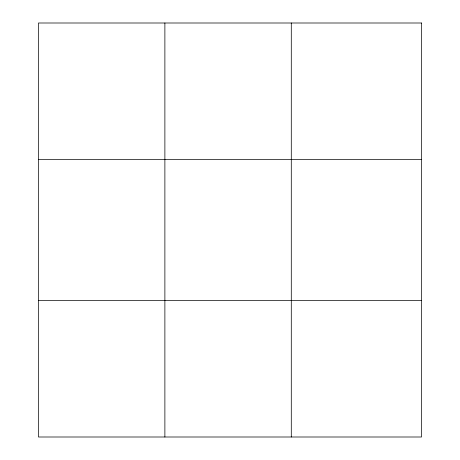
<?xml version="1.0" encoding="UTF-8"?>
<svg xmlns="http://www.w3.org/2000/svg" width="460" height="460" viewBox="0 0 460 460"><rect width="100%" height="100%" fill="white"/><g stroke="black" fill="none" stroke-linecap="round" stroke-linejoin="round"><path stroke-width="0.69" d="M164.881 437L164.881 23M291.289 437L291.289 23M38.473 159.62L421.527 159.62M38.473 300.38L421.527 300.38M421.527 23L421.527 437L38.473 437L38.473 23L421.527 23"/></g></svg>
